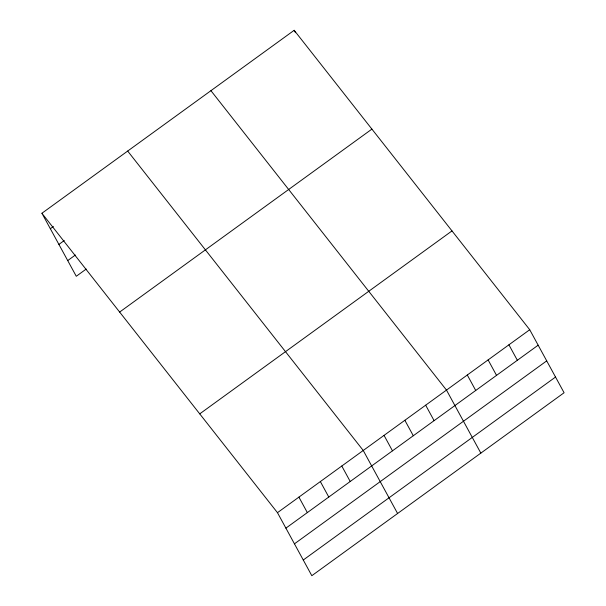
<?xml version="1.0" encoding="UTF-8"?>
<svg xmlns="http://www.w3.org/2000/svg" width="606" height="606" viewBox="0 0 606 606"><rect width="100%" height="100%" fill="white"/><g stroke="black" fill="none" stroke-linecap="round" stroke-linejoin="round"><path stroke-width="0.91" d="M41.912 213.259L294.175 30.3L529.727 329.725L564.088 392.741L311.825 575.7L277.465 512.676L41.912 213.259L76.273 276.275L86.226 269.056M50.336 228.72L53.404 226.5M58.896 244.415L64.259 240.529M67.713 260.588L75.371 255.028M119.647 312.067L371.91 129.108M199.73 413.868L452 230.909M277.465 512.676L529.727 329.725M285.896 528.144L538.158 345.185M294.455 543.832L546.718 360.873M303.265 560.005L555.535 377.046M210.926 90.673L446.486 390.097L480.846 453.121M127.677 151.053L363.236 450.47L397.597 513.494M508.919 344.814L517.35 360.275M488.11 359.911L496.534 375.372M294.175 30.3L295.508 32.739M467.294 375L475.725 390.461M425.67 405.194L434.101 420.655M404.861 420.284L413.292 435.744M384.045 435.381L392.476 450.841M341.792 466.022L350.223 481.49M320.354 481.573L328.778 497.041M298.909 497.125L307.34 512.593"/></g></svg>
